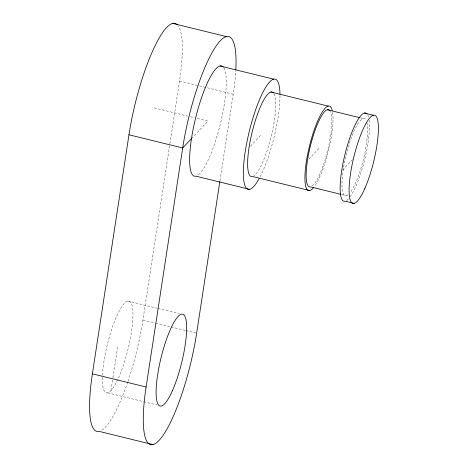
<?xml version="1.0" encoding="UTF-8"?>
<svg xmlns="http://www.w3.org/2000/svg" width="468" height="468" viewBox="0 0 468 468"><rect width="100%" height="100%" fill="white"/><g stroke="black" fill="none" stroke-linecap="round" stroke-linejoin="round"><path stroke-width="0.35" stroke-dasharray="2.34 1.75" d="M110.98 390.546L112.841 378.39M112.952 377.676L117.655 346.928M127.98 381.338A87.03 19.504 -76.2 0 0 142.927 320.024L169.779 144.536M169.89 143.816L179.501 80.987A87.03 19.504 -76.2 0 0 178.226 25.822M219.96 180.835L233.222 94.173A87.03 19.504 -76.2 0 0 235.796 70.399M191.476 138.616L207.956 121.072L195.232 117.954M250.503 146.156L261.676 134.257M308.886 159.073L318.977 148.327M342.582 170.112L352.351 159.717M360.383 117.854L363.191 118.544M179.501 80.987L233.222 94.173M154.235 107.886L187.457 116.041M190.283 116.737L194.524 117.778M341.476 194.483L346.39 195.688M127.659 301.006L157.347 308.295M158.055 308.47L179.262 313.671M142.927 320.024L154.943 322.973M155.645 323.148L170.492 326.793M171.2 326.962L185.334 330.437M186.042 330.607L195.94 333.035M107.658 392.845L142.997 401.521M143.705 401.69L157.137 404.99M102.48 375.33A47.297 10.6 -76.2 0 1 126.617 301.427A47.297 10.6 -76.2 0 1 123.979 363.484A47.297 10.6 -76.2 0 1 102.451 376.056M127.752 382.011A87.03 19.504 -76.2 0 1 101.351 430.537M223.768 67.802A56.757 12.724 -76.2 0 1 220.434 123.605A56.757 12.724 -76.2 0 1 197.578 175.447M279.999 95.536A56.757 12.724 -76.2 0 1 259.781 177.454M348.011 194.84A39.733 8.904 -76.2 0 1 346.027 155.458A39.733 8.904 -76.2 0 1 366.105 120.253M366.912 122.522A39.733 8.904 -76.2 0 1 363.613 158.535A39.733 8.904 -76.2 0 1 349.947 192.88M329.601 110.454A39.733 8.904 -76.2 0 1 328.214 147.964A39.733 8.904 -76.2 0 1 312.197 186.048M367.602 114.759A45.408 10.179 -76.2 0 1 368.644 117.579M369.106 120.13A45.408 10.179 -76.2 0 1 350.362 196.513M348.385 198.994A45.408 10.179 -76.2 0 1 346.191 200.795M273.95 93.67A43.512 9.752 -76.2 0 1 271.224 136.264A43.512 9.752 -76.2 0 1 253.937 175.804M332.602 112.221A43.512 9.752 -76.2 0 1 328.454 150.637A43.512 9.752 -76.2 0 1 314.344 186.627"/><path stroke-width="0.7" d="M152.977 444.6L99.257 431.414A87.03 19.504 -76.2 0 1 92.389 373.827L128.969 134.79A87.03 19.504 -76.2 0 1 177.507 24.933M219.849 181.555L196.642 333.21A87.03 19.504 -76.2 0 1 159.097 440.37A87.03 19.504 -76.2 0 1 146.11 387.013L182.69 147.976A87.03 19.504 -76.2 0 1 215.923 46.32A87.03 19.504 -76.2 0 1 235.837 69.627M191.605 138.481L182.69 147.976L128.969 134.79M172.639 23.4L226.36 36.586M219.96 65.97L273.681 79.162M364.391 113.034L373.347 115.233M270.878 92.015L328.179 106.084M327.378 109.752L359.681 117.684M340.774 194.308L310.576 186.896A39.733 8.904 -76.2 0 1 310.465 145.647A39.733 8.904 -76.2 0 1 329.601 110.454M309.775 190.57L252.474 176.506A43.512 9.752 -76.2 0 1 252.351 131.332A43.512 9.752 -76.2 0 1 273.312 92.781M354.141 203.393L345.191 201.199A45.408 10.179 -76.2 0 1 345.062 154.06A45.408 10.179 -76.2 0 1 366.93 113.835M249.672 189.359L195.952 176.173A56.757 12.724 -76.2 0 1 195.799 117.252A56.757 12.724 -76.2 0 1 223.131 66.971M92.389 373.827L146.11 387.013M259.143 178.63A56.757 12.724 -76.2 0 1 243.413 169.638A56.757 12.724 -76.2 0 1 262.074 94.015A56.757 12.724 -76.2 0 1 279.987 94.185M313.578 187.609A43.512 9.752 -76.2 0 1 309.354 146.619A43.512 9.752 -76.2 0 1 332.251 110.436M172.464 390.575A47.297 10.6 -76.2 0 0 184.023 315.028A47.297 10.6 -76.2 0 0 157.646 374.733A47.297 10.6 -76.2 0 0 172.464 390.575M364.788 188.563A45.408 10.179 -76.2 0 0 375.886 116.029A45.408 10.179 -76.2 0 0 350.561 173.347A45.408 10.179 -76.2 0 0 364.788 188.563"/></g></svg>
